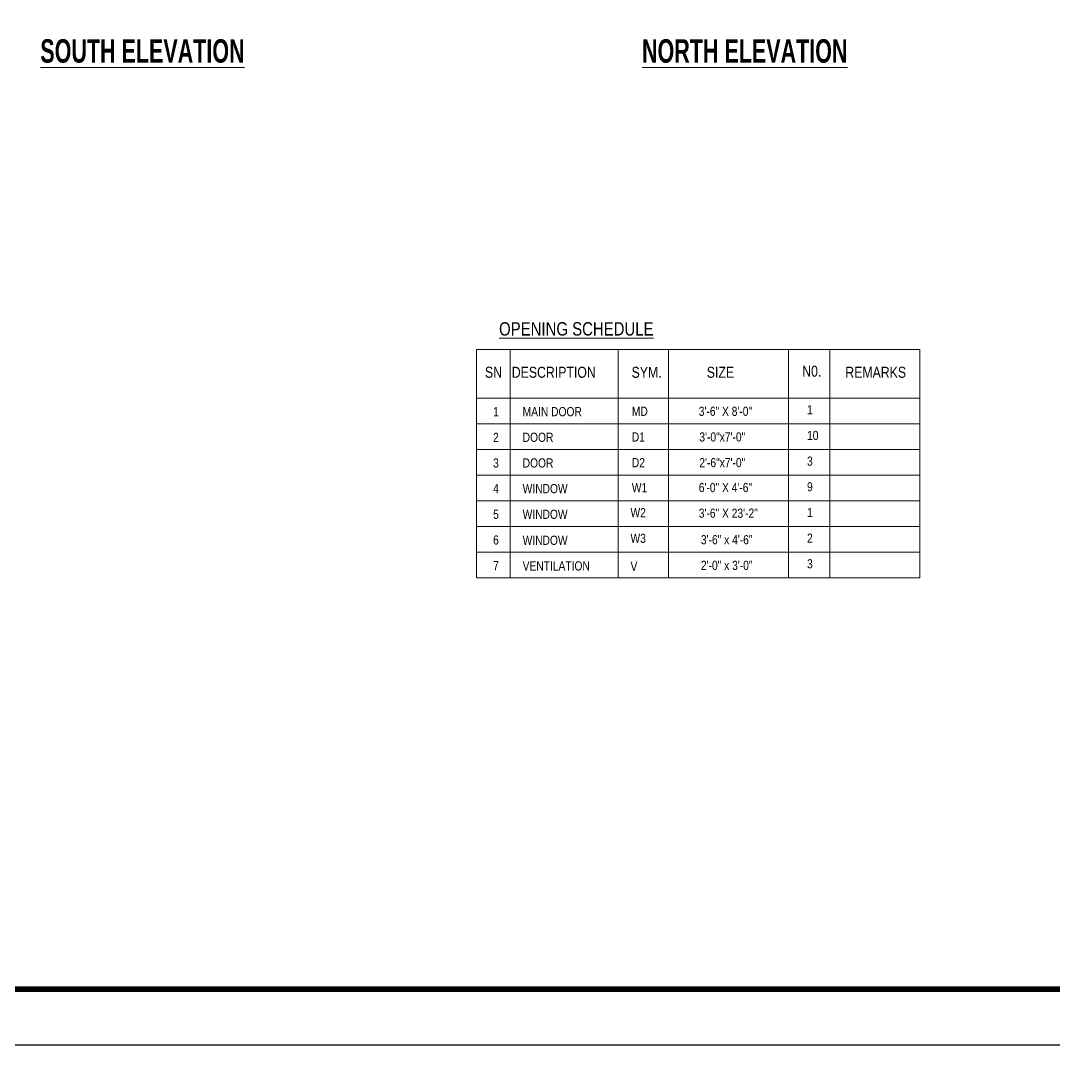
# Model space of a CAD drawing. Header units: inches. Extents: x -9985691 to 3643, y -3270716 to 4788.
# Drawn here: x -4973125 to -4972244, y -3263817 to -3262943 of the extents above; entities that cross this region are included whole.
import ezdxf

# ---------------------------------------------------------------- set-up
doc = ezdxf.new("R2010")
doc.units = ezdxf.units.IN
doc.header["$LTSCALE"] = 2
doc.header["$MEASUREMENT"] = 0
doc.layers.get('0').update_dxf_attribs({"linetype": 'CONTINUOUS'})
doc.layers.add('annotate', color=7, linetype='CONTINUOUS', lineweight=9)
doc.layers.add('Text-100.w', color=254, linetype='CONTINUOUS', lineweight=9)
doc.styles.add('Arial', font='arial.ttf', dxfattribs={"width": 0.8, "height": 12})
doc.styles.add('DIM', font='arial.ttf', dxfattribs={"width": 0.8})

msp = doc.modelspace()

# ---------------------------------------------------------------- linework, layer by layer
msp.add_lwpolyline([(-4973919.51, -3263816.79), (-4973919.51, -3261571.75), (-4970744.71, -3261571.75), (-4970744.71, -3263816.79)], close=True)
at = {"const_width": 4.8}
msp.add_lwpolyline([(-4970792.71, -3263768.79), (-4970792.71, -3261619.75), (-4973775.51, -3261619.75), (-4973775.51, -3263768.79)], close=True, dxfattribs=at)
at = {"layer": 'annotate'}
for p, q in [((-4972736.55, -3263223.65), (-4972736.55, -3263418.25)), ((-4972736.55, -3263223.65), (-4972358.5, -3263223.65)), ((-4972707.74, -3263223.65), (-4972707.74, -3263418.25)), ((-4972615.67, -3263223.65), (-4972615.67, -3263418.25)), ((-4972572.77, -3263223.65), (-4972572.77, -3263418.25)), ((-4972470.49, -3263223.65), (-4972470.49, -3263418.25)), ((-4972435.13, -3263223.65), (-4972435.13, -3263418.25)), ((-4972358.5, -3263223.65), (-4972358.5, -3263418.25)), ((-4972736.55, -3263265.12), (-4972358.5, -3263265.12)), ((-4972736.55, -3263287), (-4972358.5, -3263287)), ((-4972736.55, -3263308.87), (-4972358.5, -3263308.87)), ((-4972736.55, -3263330.75), (-4972358.5, -3263330.75)), ((-4972736.55, -3263352.62), (-4972358.5, -3263352.62)), ((-4972736.55, -3263374.5), (-4972358.5, -3263374.5)), ((-4972736.55, -3263396.37), (-4972358.5, -3263396.37)), ((-4972736.55, -3263418.25), (-4972358.5, -3263418.25))]:
    msp.add_line(p, q, dxfattribs=at)

# ---------------------------------------------------------------- texts
at = {"layer": 'annotate', "style": 'DIM'}
for s, insert, char_height, attachment_point in [('{\\fArial|b0|i0|c0|p34;SN}', (-4972729.21, -3263238.38), 9.3751, 1), ('{\\fArial|b0|i0|c0|p34;DESCRIPTION}', (-4972706.35, -3263238.38), 9.3751, 1), ('{\\fArial|b0|i0|c0|p34;SYM.}', (-4972604.24, -3263238.43), 9.3751, 1), ('{\\fArial|b0|i0|c0|p34;SIZE}', (-4972540.16, -3263238.38), 9.3751, 1), ('{\\fArial|b0|i0|c0|p34;N0.}', (-4972458.8, -3263237.45), 9.3751, 1), ('{\\fArial|b0|i0|c0|p34;REMARKS}', (-4972422.09, -3263238.38), 9.3751, 1), ('{\\fArial|b0|i0|c0|p34;1}', (-4972722.25, -3263272.72), 7.8126, 1), ('MAIN DOOR ', (-4972697.08, -3263272.72), 7.813, 1), ('MD', (-4972604.02, -3263272.42), 7.813, 1), ('3\'-6" X 8\'-0"', (-4972546.96, -3263272.42), 7.8126, 1), ('1', (-4972454.7, -3263271.15), 7.81, 1), ('{\\fArial|b0|i0|c0|p34;2}', (-4972722.25, -3263294.59), 7.8126, 1), ('{\\fArial|b0|i0|c0|p34;DOOR }', (-4972697.08, -3263294.59), 7.8126, 1), ('D1', (-4972604.02, -3263294.29), 7.813, 1), ('3\'-0"x7\'-0"', (-4972546.5, -3263294.29), 7.8126, 1), ('{\\fArial|b0|i0|c0|p34;3}', (-4972722.25, -3263316.47), 7.8126, 1), ('{\\fArial|b0|i0|c0|p34;DOOR }', (-4972697.08, -3263316.47), 7.8126, 1), ('D2', (-4972604.02, -3263316.17), 7.813, 1), ('2\'-6"x7\'-0"', (-4972546.5, -3263316.17), 7.8126, 1), ('{\\fArial|b0|i0|c0|p34;4}', (-4972722.25, -3263338.34), 7.8126, 1), ('WINDOW ', (-4972697.08, -3263338.34), 7.813, 1), ('W1', (-4972604.02, -3263345.32), 7.813, 7), ('6\'-0" X 4\'-6"', (-4972546.96, -3263345.32), 7.8126, 7), ('9', (-4972454.7, -3263336.78), 7.81, 1), ('{\\fArial|b0|i0|c0|p34;5}', (-4972722.25, -3263360.22), 7.8126, 1), ('WINDOW ', (-4972697.08, -3263360.22), 7.813, 1), ('W2', (-4972605.17, -3263358.78), 7.813, 1), ('3\'-6" X 23\'-2"', (-4972546.96, -3263367.2), 7.8126, 7), ('1', (-4972454.7, -3263358.66), 7.81, 1), ('{\\fArial|b0|i0|c0|p34;6}', (-4972722.25, -3263382.1), 7.8126, 1), ('{\\fArial|b0|i0|c0|p34;WINDOW}', (-4972697.08, -3263382.36), 7.8126, 1), ('W3', (-4972605.17, -3263380.65), 7.813, 1), ('3\'-6" x 4\'-6"', (-4972545.16, -3263381.87), 7.8126, 1), ('2', (-4972454.7, -3263380.53), 7.81, 1), ('{\\fArial|b0|i0|c0|p34;VENTILATION}', (-4972697.08, -3263404.24), 7.8126, 1), ('V', (-4972605.17, -3263404.56), 7.81, 1), ('2\'-0" x 3\'-0"', (-4972545.16, -3263403.74), 7.8126, 1)]:
    msp.add_mtext(s, dxfattribs=dict(at, insert=insert, char_height=char_height, attachment_point=attachment_point))
at = {"layer": 'annotate', "attachment_point": 1, "style": 'DIM'}
for s, insert, char_height, width in [('10', (-4972454.7, -3263293.03), 7.813, 8.3007), ('3', (-4972454.7, -3263314.91), 7.81, 8.3007), ('{\\fArial|b0|i0|c0|p34;7}', (-4972722.25, -3263403.97), 7.8126, 0.8572), ('3', (-4972454.7, -3263402.41), 7.81, 0.3359)]:
    msp.add_mtext(s, dxfattribs=dict(at, insert=insert, char_height=char_height, width=width))
at = {"layer": 'Text-100.w', "attachment_point": 2, "style": 'Arial'}
for s, insert, char_height, width in [('\\A1;{\\fArial Narrow|b1|i0|c0|p34;\\L SOUTH ELEVATION}', (-4973023.68, -3262959.16), 20, 569.1024), ('\\A1;{\\fArial Narrow|b1|i0|c0|p34;\\L NORTH ELEVATION}', (-4972510.33, -3262959.16), 20, 569.1024), ('{\\LOPENING SCHEDULE}', (-4972651.36, -3263200.36), 11.4, 536.3536)]:
    msp.add_mtext(s, dxfattribs=dict(at, insert=insert, char_height=char_height, width=width))

doc.saveas('drawing.dxf')
